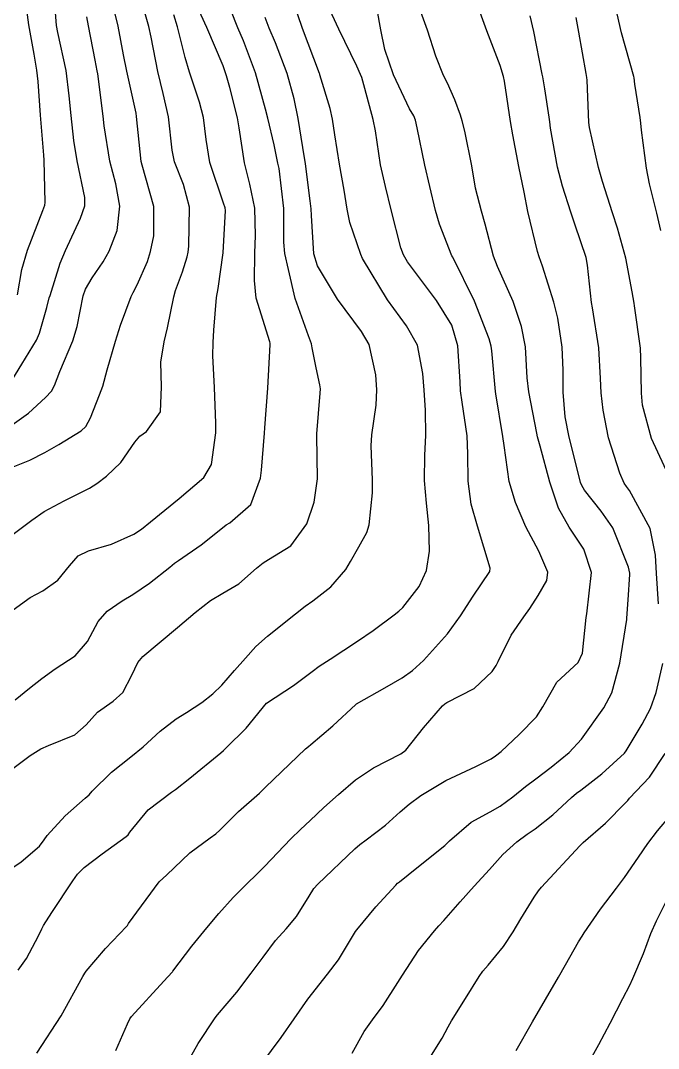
# Model space of a CAD drawing. Header units: metres. Extents: x 318500 to 325275, y 7408834 to 7428799.
# Drawn here: x 321845.94 to 321874.28, y 7423311.37 to 7423357.05 of the extents above; entities that cross this region are included whole.
import ezdxf

# ---------------------------------------------------------------- set-up
doc = ezdxf.new("R2010")
doc.units = ezdxf.units.M
doc.header["$MEASUREMENT"] = 0
for name, color, linetype in [('Curvas de Nivel 1m', 11, 'Continuous'), ('Curvas de Nivel 5m', 15, 'Continuous'), ('Vias Primárias', 230, 'Continuous')]:
    doc.layers.add(name, color=color, linetype=linetype)

msp = doc.modelspace()

# ---------------------------------------------------------------- linework, layer by layer
at = {"layer": 'Curvas de Nivel 1m', "flags": 128}
for points, elevation in [([(321845.436, 7423340.864), (321845.998, 7423341.785), (321846.64, 7423342.847), (321846.776, 7423343.153), (321847.102, 7423344.305), (321847.217, 7423344.73), (321847.247, 7423344.838), (321847.7, 7423346.263), (321847.942, 7423346.828), (321848.609, 7423348.273), (321848.796, 7423348.815), (321848.793, 7423349.188), (321848.448, 7423350.821), (321848.311, 7423351.716), (321848.187, 7423352.825), (321848.104, 7423353.703), (321847.96, 7423354.829), (321847.588, 7423356.512), (321847.532, 7423356.836), (321847.383, 7423358.754)], 789), ([(321845.696, 7423326.858), (321846.338, 7423327.388), (321846.885, 7423327.816), (321847.48, 7423328.242), (321848.366, 7423328.818), (321848.906, 7423329.449), (321849.383, 7423330.338), (321849.789, 7423330.801), (321850.458, 7423331.264), (321850.931, 7423331.544), (321851.668, 7423332.05), (321852.574, 7423332.766), (321852.783, 7423332.932), (321852.954, 7423333.056), (321853.957, 7423333.754), (321854.978, 7423334.572), (321855.07, 7423334.638), (321855.232, 7423334.727), (321856.168, 7423335.538), (321856.597, 7423336.714), (321856.642, 7423337.077), (321856.781, 7423338.712), (321856.797, 7423338.949), (321856.922, 7423340.711), (321857.029, 7423342.66), (321857.028, 7423342.711), (321857.013, 7423342.779), (321856.409, 7423344.717), (321856.335, 7423345.505), (321856.35, 7423346.718), (321856.372, 7423347.494), (321856.351, 7423348.718), (321856.124, 7423349.772), (321855.89, 7423350.723), (321855.656, 7423352.283), (321855.571, 7423352.726), (321855.234, 7423354.08), (321855.094, 7423354.588), (321855.05, 7423354.733), (321854.937, 7423355.042), (321854.215, 7423356.746), (321853.3, 7423358.76)], 794), ([(321846.663, 7423311.162), (321847.745, 7423312.824), (321848.708, 7423314.577), (321848.794, 7423314.724), (321848.854, 7423314.809), (321849.714, 7423315.811), (321850.649, 7423316.791), (321850.689, 7423316.842), (321850.741, 7423316.931), (321852.104, 7423318.77), (321852.44, 7423319.09), (321852.77, 7423319.398), (321853.462, 7423320.068), (321854.364, 7423320.736), (321854.612, 7423320.913), (321854.795, 7423321.077), (321855.629, 7423321.901), (321856.551, 7423322.713), (321856.69, 7423322.843), (321856.823, 7423322.976), (321858.6, 7423324.684), (321858.727, 7423324.796), (321858.843, 7423324.884), (321859.814, 7423325.708), (321860.831, 7423326.651), (321860.853, 7423326.667), (321860.87, 7423326.679), (321862.119, 7423327.4), (321862.888, 7423327.837), (321863.351, 7423328.165), (321863.836, 7423328.616), (321864.912, 7423329.804), (321865.482, 7423330.592), (321866.041, 7423331.476), (321866.789, 7423332.572), (321866.808, 7423332.716), (321866.243, 7423334.581), (321865.964, 7423335.56), (321865.829, 7423336.588), (321865.817, 7423337.789), (321865.775, 7423338.589), (321865.558, 7423340.087), (321865.484, 7423340.594), (321865.466, 7423340.996), (321865.374, 7423342.596), (321865.094, 7423343.512), (321864.412, 7423344.61), (321863.135, 7423346.32), (321862.946, 7423346.632), (321862.83, 7423346.946), (321862.41, 7423348.638), (321862.147, 7423349.669), (321861.938, 7423350.643), (321861.711, 7423352.146), (321861.611, 7423352.646), (321861.234, 7423354.033), (321861.099, 7423354.512), (321861.046, 7423354.653), (321860.872, 7423355.029), (321860.084, 7423356.668), (321859.295, 7423358.375)], 798), ([(321850.176, 7423311.287), (321850.685, 7423312.46), (321850.794, 7423312.683), (321850.867, 7423312.787), (321852.306, 7423314.366), (321852.671, 7423314.761), (321852.689, 7423314.782), (321852.711, 7423314.808), (321853.555, 7423315.92), (321854.213, 7423316.738), (321854.746, 7423317.365), (321855.392, 7423318.085), (321856.024, 7423318.717), (321856.405, 7423319.083), (321856.778, 7423319.463), (321857.948, 7423320.693), (321858.376, 7423321.107), (321858.802, 7423321.502), (321859.409, 7423322.073), (321860.062, 7423322.661), (321860.827, 7423323.308), (321861.625, 7423323.849), (321862.838, 7423324.464), (321863.056, 7423324.627), (321863.847, 7423325.624), (321864.683, 7423326.603), (321864.782, 7423326.69), (321864.872, 7423326.748), (321866.096, 7423327.367), (321866.893, 7423328.118), (321867.07, 7423328.396), (321867.154, 7423328.567), (321867.74, 7423329.734), (321868.296, 7423330.556), (321868.563, 7423330.916), (321868.934, 7423331.499), (321869.324, 7423332.165), (321869.372, 7423332.544), (321868.964, 7423333.465), (321868.393, 7423334.556), (321867.924, 7423335.628), (321867.65, 7423336.563), (321867.419, 7423338.171), (321867.361, 7423338.567), (321867.058, 7423340.457), (321867.047, 7423340.57), (321866.881, 7423342.375), (321866.847, 7423342.573), (321866.754, 7423342.906), (321866.106, 7423344.585), (321865.139, 7423346.537), (321865.105, 7423346.601), (321864.551, 7423348.006), (321864.374, 7423348.612), (321864.123, 7423349.669), (321863.906, 7423350.619), (321863.563, 7423352.276), (321863.49, 7423352.626), (321863.409, 7423352.815), (321863.225, 7423353.119), (321862.506, 7423354.637), (321862.128, 7423355.77), (321861.943, 7423356.643), (321861.649, 7423358.292)], 799), ([(321845.002, 7423336.977), (321846.348, 7423337.512), (321847.015, 7423337.857), (321847.637, 7423338.214), (321848.635, 7423338.816), (321848.834, 7423339.012), (321849.039, 7423339.393), (321849.45, 7423340.41), (321849.588, 7423340.805), (321849.793, 7423341.528), (321850.155, 7423342.799), (321850.374, 7423343.514), (321850.855, 7423344.793), (321850.943, 7423344.961), (321851.118, 7423345.301), (321851.576, 7423346.341), (321851.716, 7423346.781), (321851.854, 7423347.486), (321851.861, 7423348.779), (321851.347, 7423350.628), (321851.301, 7423350.788), (321851.203, 7423351.647), (321851.097, 7423352.791), (321851.074, 7423352.939), (321850.662, 7423354.796), (321850.515, 7423355.533), (321850.273, 7423356.8), (321849.953, 7423358.14)], 791), ([(321845.609, 7423334.221), (321846.445, 7423334.848), (321846.984, 7423335.231), (321847.876, 7423335.714), (321848.995, 7423336.264), (321849.326, 7423336.478), (321849.756, 7423336.802), (321850.398, 7423337.407), (321851.023, 7423338.321), (321851.237, 7423338.577), (321851.533, 7423338.782), (321852.151, 7423339.665), (321852.196, 7423340.773), (321852.173, 7423341.875), (321852.322, 7423342.771), (321852.463, 7423343.396), (321852.747, 7423344.765), (321852.826, 7423345.052), (321853.127, 7423345.889), (321853.348, 7423346.546), (321853.387, 7423346.756), (321853.417, 7423347.03), (321853.444, 7423348.756), (321853.175, 7423349.76), (321852.781, 7423350.766), (321852.678, 7423351.287), (321852.508, 7423352.771), (321852.269, 7423353.813), (321852.033, 7423354.778), (321851.742, 7423356.304), (321851.634, 7423356.785), (321851.289, 7423358.046)], 792), ([(321845.8, 7423344.86), (321846.001, 7423345.982), (321846.245, 7423346.853), (321846.922, 7423348.608), (321847.017, 7423348.842), (321847.038, 7423348.965), (321846.992, 7423350.843), (321846.976, 7423351.061), (321846.831, 7423352.846), (321846.722, 7423354.335), (321846.666, 7423354.849), (321846.545, 7423355.557), (321846.301, 7423356.855), (321846.165, 7423357.979)], 788), ([(321845.827, 7423314.853), (321846.2, 7423315.366), (321846.733, 7423316.375), (321846.883, 7423316.693), (321846.961, 7423316.837), (321847.322, 7423317.408), (321848.259, 7423318.818), (321848.468, 7423319.111), (321848.769, 7423319.42), (321849.566, 7423320.015), (321850.632, 7423320.792), (321850.713, 7423320.869), (321850.793, 7423320.982), (321851.61, 7423321.976), (321852.652, 7423322.763), (321852.821, 7423322.874), (321853.46, 7423323.384), (321854.838, 7423324.509), (321854.954, 7423324.614), (321855.072, 7423324.728), (321855.965, 7423325.607), (321856.87, 7423326.71), (321858.068, 7423327.506), (321858.892, 7423328.129), (321859.211, 7423328.36), (321859.689, 7423328.668), (321860.908, 7423329.467), (321861.611, 7423329.945), (321862.54, 7423330.634), (321862.752, 7423330.803), (321862.925, 7423330.974), (321863.653, 7423331.905), (321863.977, 7423332.615), (321864.103, 7423333.473), (321864.083, 7423334.613), (321863.977, 7423335.603), (321863.892, 7423336.617), (321863.895, 7423337.738), (321863.939, 7423338.616), (321863.933, 7423339.731), (321863.865, 7423340.618), (321863.818, 7423341.369), (321863.573, 7423342.623), (321863.093, 7423343.48), (321862.246, 7423344.639), (321861.137, 7423346.482), (321861.057, 7423346.651), (321860.564, 7423348.068), (321860.448, 7423348.661), (321860.32, 7423349.516), (321860.107, 7423350.666), (321859.906, 7423351.973), (321859.803, 7423352.671), (321859.693, 7423353.141), (321859.24, 7423354.631), (321859.23, 7423354.67), (321859.219, 7423354.701), (321858.461, 7423356.692), (321858.03, 7423357.957)], 797), ([(321856.66, 7423310.71), (321857.522, 7423311.853), (321858.091, 7423312.689), (321858.699, 7423313.568), (321859.575, 7423314.667), (321860.07, 7423315.31), (321860.737, 7423316.418), (321860.821, 7423316.567), (321860.874, 7423316.649), (321861.728, 7423317.667), (321862.605, 7423318.632), (321862.69, 7423318.712), (321862.771, 7423318.778), (321863.551, 7423319.392), (321864.788, 7423320.398), (321865.002, 7423320.597), (321865.961, 7423321.425), (321866.81, 7423321.892), (321867.243, 7423322.136), (321867.816, 7423322.56), (321868.375, 7423323.006), (321868.832, 7423323.352), (321869.509, 7423323.871), (321870.318, 7423324.528), (321870.856, 7423325.123), (321871.851, 7423326.505), (321872.208, 7423327.173), (321872.56, 7423328.495), (321872.871, 7423330.433), (321872.875, 7423330.491), (321872.938, 7423331.301), (321873.011, 7423332.428), (321873.006, 7423332.489), (321872.954, 7423332.752), (321872.246, 7423334.501), (321871.73, 7423335.252), (321870.997, 7423336.185), (321870.869, 7423336.393), (321870.823, 7423336.523), (321870.754, 7423336.773), (321870.311, 7423338.531), (321870.135, 7423339.443), (321870.044, 7423340.535), (321870.041, 7423341.507), (321870.005, 7423342.536), (321869.81, 7423343.829), (321869.637, 7423344.542), (321869.134, 7423346.13), (321868.986, 7423346.552), (321868.911, 7423346.784), (321868.481, 7423348.557), (321868.311, 7423349.42), (321868.084, 7423350.561), (321867.808, 7423351.967), (321867.712, 7423352.565), (321867.443, 7423354.363), (321867.401, 7423354.568), (321867.247, 7423355.051), (321866.653, 7423356.586), (321866.306, 7423357.568)], 801), ([(321844.76, 7423318.87), (321845.965, 7423319.659), (321846.783, 7423320.363), (321846.981, 7423320.643), (321847.117, 7423320.835), (321847.922, 7423321.705), (321848.815, 7423322.488), (321848.98, 7423322.646), (321849.121, 7423322.807), (321849.983, 7423323.644), (321850.835, 7423324.328), (321851.38, 7423324.782), (321852.144, 7423325.477), (321852.859, 7423326.026), (321853.314, 7423326.303), (321853.998, 7423326.743), (321854.484, 7423327.127), (321854.882, 7423327.52), (321855.451, 7423328.165), (321855.934, 7423328.72), (321856.392, 7423329.228), (321856.91, 7423329.696), (321858.152, 7423330.692), (321858.587, 7423331.023), (321858.929, 7423331.257), (321859.72, 7423331.886), (321860.385, 7423332.658), (321860.603, 7423333.007), (321860.965, 7423333.665), (321861.321, 7423334.3), (321861.424, 7423334.646), (321861.577, 7423336.061), (321861.578, 7423336.644), (321861.51, 7423338.158), (321861.541, 7423338.645), (321861.732, 7423339.961), (321861.773, 7423340.643), (321861.725, 7423341.302), (321861.425, 7423342.647), (321861.089, 7423343.227), (321860.025, 7423344.666), (321859.132, 7423346.152), (321858.976, 7423346.682), (321858.858, 7423348.385), (321858.845, 7423348.685), (321858.813, 7423349.037), (321858.594, 7423350.689), (321858.484, 7423351.407), (321858.275, 7423352.694), (321858.102, 7423353.57), (321857.782, 7423354.702), (321857.26, 7423356.063), (321856.985, 7423356.713), (321856.807, 7423357.184)], 796), ([(321845.607, 7423330.86), (321846.369, 7423331.408), (321846.933, 7423331.711), (321847.593, 7423332.178), (321848.11, 7423332.823), (321848.505, 7423333.268), (321848.96, 7423333.487), (321849.976, 7423333.788), (321850.972, 7423334.224), (321851.31, 7423334.45), (321851.714, 7423334.779), (321852.991, 7423335.817), (321854.081, 7423336.744), (321854.424, 7423337.323), (321854.612, 7423338.736), (321854.614, 7423339.158), (321854.549, 7423340.738), (321854.488, 7423342.153), (321854.493, 7423342.739), (321854.53, 7423343.296), (321854.65, 7423344.737), (321854.712, 7423345.14), (321854.935, 7423346.733), (321855.038, 7423348.611), (321855.023, 7423348.732), (321854.962, 7423348.934), (321854.355, 7423350.743), (321854.18, 7423351.77), (321854.062, 7423352.747), (321853.895, 7423353.419), (321853.445, 7423354.757), (321853.25, 7423355.407), (321852.905, 7423356.765), (321852.743, 7423357.303)], 793), ([(321874.283, 7423331.13), (321874.2, 7423332.477), (321874.143, 7423333.297), (321873.906, 7423334.481), (321872.997, 7423336.163), (321872.855, 7423336.349), (321872.759, 7423336.494), (321872.567, 7423336.936), (321872.059, 7423338.505), (321871.821, 7423339.736), (321871.729, 7423340.51), (321871.699, 7423341.143), (321871.627, 7423342.512), (321871.344, 7423344.279), (321871.308, 7423344.517), (321871.135, 7423346.179), (321871.063, 7423346.521), (321870.577, 7423347.951), (321870.387, 7423348.532), (321870.019, 7423349.696), (321869.79, 7423350.541), (321869.488, 7423352.273), (321869.455, 7423352.546), (321869.426, 7423352.751), (321869.235, 7423354.011), (321869.143, 7423354.551), (321869.121, 7423354.672), (321868.738, 7423356.558), (321868.579, 7423357.263)], 802), ([(321874.818, 7423336.657), (321873.966, 7423338.481), (321873.574, 7423339.963), (321873.525, 7423340.485), (321873.504, 7423342.057), (321873.481, 7423342.486), (321873.222, 7423344.375), (321873.203, 7423344.489), (321873.117, 7423344.99), (321872.824, 7423346.495), (321872.466, 7423347.819), (321872.244, 7423348.509), (321871.794, 7423349.901), (321871.622, 7423350.516), (321871.217, 7423352.291), (321871.188, 7423352.52), (321871.113, 7423354.397), (321871.101, 7423354.522), (321871.072, 7423354.694), (321870.749, 7423356.528), (321870.631, 7423357.178)], 803), ([(321874.393, 7423347.718), (321874.206, 7423348.484), (321873.876, 7423349.794), (321873.755, 7423350.492), (321873.534, 7423352.177), (321873.495, 7423352.496), (321873.467, 7423352.741), (321873.237, 7423354.229), (321873.197, 7423354.5), (321873.185, 7423354.556), (321872.641, 7423356.506), (321872.449, 7423357.342)], 804), ([(321860.668, 7423311.164), (321861.206, 7423312.121), (321861.575, 7423312.641), (321862.053, 7423313.28), (321862.707, 7423314.3), (321862.904, 7423314.627), (321863.617, 7423315.726), (321864.33, 7423316.606), (321864.526, 7423316.821), (321864.747, 7423317.063), (321865.464, 7423317.885), (321866.098, 7423318.58), (321866.778, 7423319.325), (321867.364, 7423319.984), (321867.982, 7423320.558), (321868.454, 7423320.895), (321868.799, 7423321.133), (321869.585, 7423321.761), (321870.419, 7423322.526), (321870.633, 7423322.712), (321870.825, 7423322.856), (321871.762, 7423323.58), (321872.766, 7423324.491), (321872.851, 7423324.598), (321873.562, 7423325.784), (321873.933, 7423326.479), (321874.173, 7423327.185), (321874.478, 7423328.474)], 802), ([(321864.204, 7423311.07), (321864.678, 7423311.829), (321864.944, 7423312.339), (321865.089, 7423312.594), (321865.7, 7423313.585), (321866.313, 7423314.576), (321866.482, 7423314.805), (321866.717, 7423315.069), (321867.397, 7423315.896), (321867.826, 7423316.559), (321868.172, 7423317.133), (321868.763, 7423318.095), (321868.944, 7423318.371), (321869.083, 7423318.545), (321870.789, 7423320.379), (321870.939, 7423320.518), (321871.93, 7423321.376), (321872.817, 7423322.286), (321872.913, 7423322.395), (321873.001, 7423322.488), (321873.888, 7423323.426), (321874.585, 7423324.473)], 803), ([(321867.953, 7423311.275), (321868.69, 7423312.55), (321869.832, 7423314.533), (321870.153, 7423315.094), (321870.734, 7423316.105), (321870.887, 7423316.369), (321870.98, 7423316.516), (321871.705, 7423317.557), (321872.419, 7423318.495), (321872.775, 7423318.968), (321873.389, 7423319.879), (321873.801, 7423320.48), (321874.238, 7423321.036), (321874.809, 7423321.73)], 804)]:
    msp.add_lwpolyline(points, dxfattribs=dict(at, elevation=elevation))
at = {"layer": 'Curvas de Nivel 5m', "flags": 128}
for points, elevation in [([(321853.36, 7423310.75), (321853.827, 7423311.589), (321854.588, 7423312.732), (321854.691, 7423312.859), (321855.544, 7423313.879), (321856.192, 7423314.715), (321856.414, 7423315.014), (321856.721, 7423315.436), (321857.27, 7423316.164), (321857.745, 7423316.695), (321858.198, 7423317.238), (321858.762, 7423318.136), (321858.97, 7423318.474), (321859.144, 7423318.674), (321860.786, 7423320.237), (321861.007, 7423320.429), (321861.293, 7423320.645), (321862.148, 7423321.288), (321862.809, 7423321.88), (321863.203, 7423322.235), (321863.725, 7423322.616), (321864.827, 7423323.276), (321866.167, 7423323.907), (321866.845, 7423324.241), (321867.043, 7423324.372), (321867.287, 7423324.566), (321868.088, 7423325.327), (321868.866, 7423326.114), (321869.143, 7423326.546), (321869.77, 7423327.654), (321870.708, 7423328.523), (321870.904, 7423328.931), (321871.065, 7423330.518), (321871.094, 7423330.689), (321871.307, 7423332.515), (321870.966, 7423333.559), (321870.308, 7423334.53), (321869.834, 7423335.383), (321869.452, 7423336.543), (321869.024, 7423338.138), (321868.912, 7423338.551), (321868.874, 7423338.71), (321868.515, 7423340.555), (321868.452, 7423341.171), (321868.374, 7423342.557), (321868.199, 7423343.454), (321867.824, 7423344.563), (321867.133, 7423346.113), (321866.955, 7423346.573), (321866.577, 7423348.001), (321866.413, 7423348.581), (321866.158, 7423349.603), (321865.983, 7423350.588), (321865.671, 7423352.135), (321865.556, 7423352.595), (321865.478, 7423352.851), (321865.229, 7423353.531), (321864.905, 7423354.274), (321864.733, 7423354.608), (321864.396, 7423355.469), (321864.012, 7423356.619), (321863.3, 7423358.63)], 800), ([(321844.824, 7423323.256), (321846.372, 7423324.384), (321846.839, 7423324.691), (321847.181, 7423324.835), (321848.35, 7423325.315), (321848.854, 7423325.746), (321849.356, 7423326.312), (321850.048, 7423326.798), (321850.481, 7423327.189), (321850.887, 7423327.953), (321851.155, 7423328.527), (321851.371, 7423328.783), (321852.913, 7423330.075), (321853.697, 7423330.748), (321854.385, 7423331.281), (321854.933, 7423331.599), (321855.637, 7423332.025), (321856.425, 7423332.715), (321856.711, 7423332.955), (321856.956, 7423333.093), (321857.947, 7423333.714), (321858.659, 7423334.685), (321858.99, 7423335.654), (321859.131, 7423336.678), (321859.105, 7423338.603), (321859.104, 7423338.679), (321859.245, 7423340.489), (321859.259, 7423340.677), (321859.24, 7423340.856), (321859.069, 7423341.622), (321858.902, 7423342.506), (321858.864, 7423342.683), (321858.73, 7423343.041), (321858.138, 7423344.695), (321857.842, 7423345.987), (321857.686, 7423346.702), (321857.639, 7423347.197), (321857.638, 7423348.703), (321857.424, 7423350.469), (321857.376, 7423350.707), (321857.202, 7423351.531), (321856.92, 7423352.713), (321856.826, 7423353.112), (321856.381, 7423354.719), (321855.844, 7423356.141), (321855.596, 7423356.727), (321855.282, 7423357.509)], 795), ([(321845.253, 7423338.867), (321846.296, 7423339.596), (321847.052, 7423340.294), (321847.313, 7423340.58), (321847.451, 7423340.834), (321847.687, 7423341.452), (321848.259, 7423342.822), (321848.453, 7423343.456), (321848.727, 7423344.816), (321848.821, 7423345.108), (321849.122, 7423345.621), (321849.605, 7423346.333), (321849.869, 7423346.803), (321850.224, 7423347.725), (321850.357, 7423348.798), (321850.175, 7423349.8), (321849.91, 7423350.803), (321849.654, 7423352.365), (321849.603, 7423352.806), (321849.366, 7423354.681), (321849.348, 7423354.809), (321849.247, 7423355.288), (321848.953, 7423356.815), (321848.878, 7423357.214)], 790), ([(321871.059, 7423310.514), (321871.635, 7423311.546), (321872.132, 7423312.498), (321872.701, 7423313.594), (321873.003, 7423314.191), (321873.149, 7423314.486), (321873.622, 7423315.586), (321873.945, 7423316.478), (321874.187, 7423317.037), (321874.766, 7423318.196)], 805)]:
    msp.add_lwpolyline(points, dxfattribs=dict(at, elevation=elevation))
at = {"layer": 'Vias Primárias'}
for points in [[(323715.644, 7420145.548, 0), (323709.04, 7420132.939)], [(323831.088, 7420001.787, 0), (323833.844, 7420008.443, 0.220888)]]:
    msp.add_lwpolyline(points, format="xyb", dxfattribs=at)

doc.saveas('drawing.dxf')
